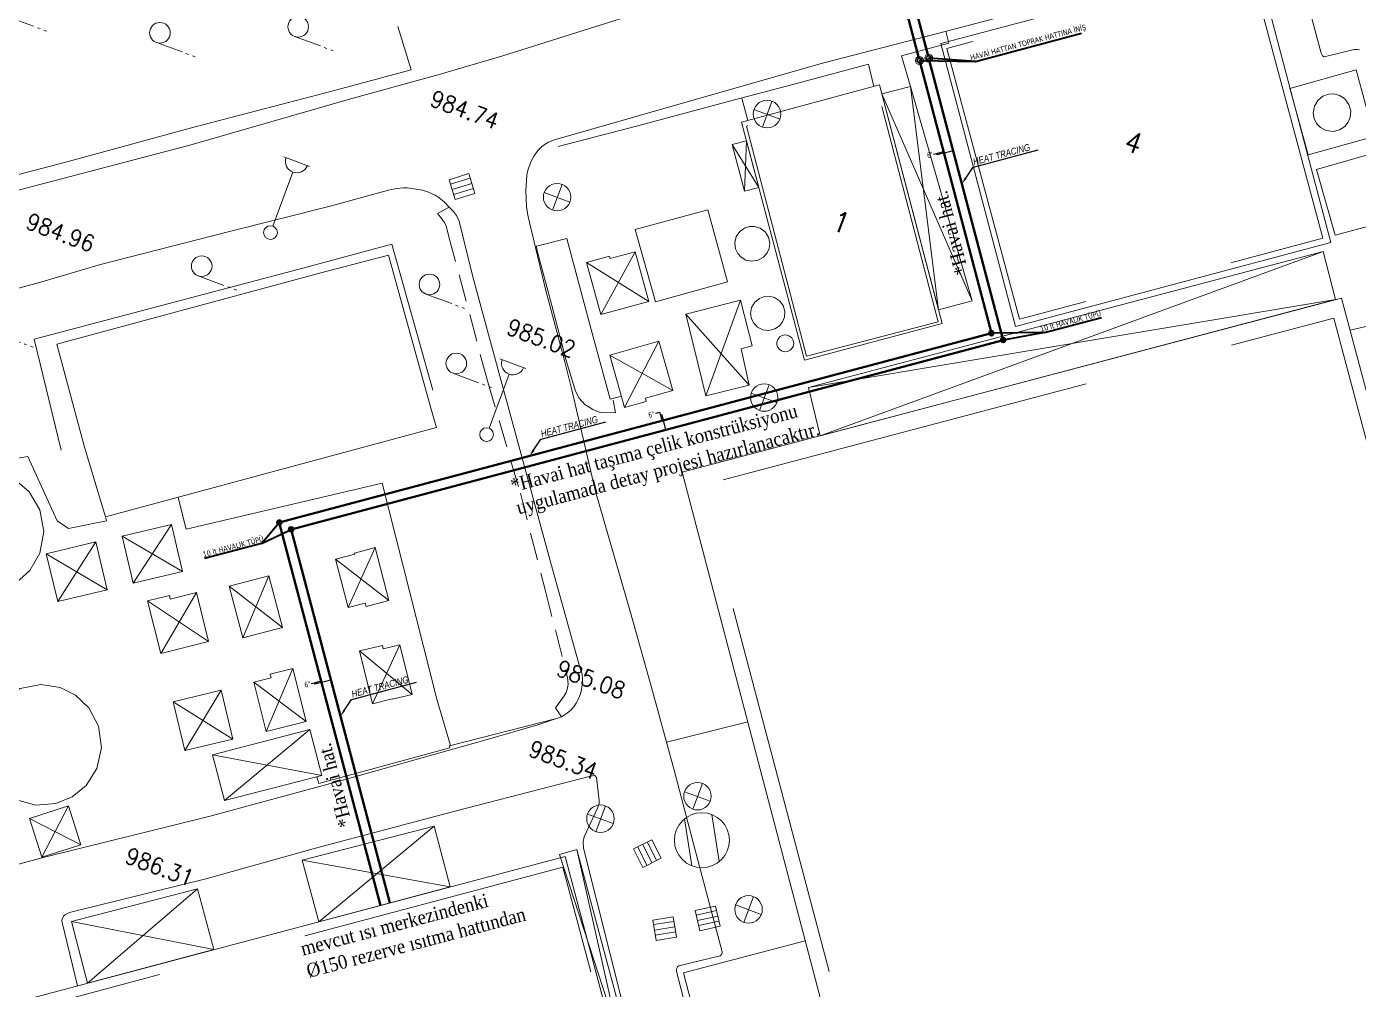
# Model space of a CAD drawing. Header units: centimetres. Extents: x 392964 to 515689, y 49661 to 58661.
# Drawn here: x 396579 to 401422, y 51545 to 55048 of the extents above; entities that cross this region are included whole.
import ezdxf
from ezdxf import colors
from ezdxf.entities.mleader import LeaderData, LeaderLine
from ezdxf.enums import TextEntityAlignment as Align
from ezdxf.math import Vec2, Vec3
from ezdxf.xclip import XClip

# ---------------------------------------------------------------- set-up
doc = ezdxf.new("R2010")
doc.units = ezdxf.units.CM
doc.header["$XCLIPFRAME"] = 0
for name, pattern in [('10204', [3, 2, -1]), ('11012', [15, 7.5, 7.5]), ('11014', [15, 7.5, 7.5]), ('11019', [0]), ('11021', [0]), ('11216', [0]), ('11239', [0]), ('CENTER', [2, 1.25, -0.25, 0.25, -0.25]), ('DGN Style 3', [38.25286889178999, 27.32347777984999, -10.92939111194]), ('HIDDEN', [9.524999999999999, 6.35, -3.175])]:
    doc.linetypes.add(name, pattern=pattern)
for name, color, linetype, lineweight in [('---___EB_draft03_cihazlar', 8, 'Continuous', 9), ('-M-ISSO-FCU-IS-CAP', 3, 'Continuous', 25), ('0-KRCN-IST-HAVALIK TÜPÜ', 120, 'Continuous', 30), ('0-KRCN-IST-YAZI', 81, 'Continuous', 30), ('0-KRCN-IST-YAZI-ÇAP', 71, 'Continuous', 35), ('0-KRCN-VAZİYET-030426', 8, 'Continuous', 9), ('0-MEK-IST-BORU-IST-DÖNÜŞ', 1, '0-ID_LINE', 40), ('0-MEK-IST-BORU-IST-GİDİŞ', 3, '0-IG_LINE', 40), ('B_AKARYAKIT_ISTASYONU', 8, '11216', 9), ('B_BETON_ZEMIN', 8, '11239', 9), ('B_SUNDURMA', 8, 'Continuous', 9), ('B_SUNDURMA_TARAMA', 8, 'Continuous', 9), ('B_TICARI', 8, 'Continuous', 9), ('B_YAPI_ZEMIN', 8, 'DGN Style 3', 9), ('S_CAD_SOK_LAMBASI', 8, 'Continuous', 9), ('S_IZGARA', 8, 'Continuous', 9), ('S_REKLAM_PANOSU', 8, 'Continuous', 9), ('S_ROGAR_KAPAGI', 8, 'Continuous', 9), ('S_TEK_AGAC', 8, 'Continuous', 9), ('SINIR_CIT_BIR_TARAF', 8, '11012', 9), ('SINIR_DUVAR_TEK', 8, '11019', 9), ('SINIR_IST_DUVARI', 8, '11021', 9), ('SINIR_TEL_TEK', 8, '11014', 9), ('Y_KAT_ADEDI', 8, 'Continuous', 9), ('Y_YOL_KOTU', 8, 'Continuous', 9), ('YOL_KALDIRIM_KENARI_BORDURTASI', 8, '10204', 9), ('YOL_SOSE', 8, 'Continuous', 9)]:
    doc.layers.add(name, color=color, linetype=linetype, lineweight=lineweight)
doc.layers.add('-M-PIPE HEATING RADIATOR RISER', color=7, linetype='Continuous')
doc.layers.add('-M-TRACE HEATING', color=14, linetype='HIDDEN')
doc.styles.add('BORU', font='tahoma.ttf', dxfattribs={"width": 0.5})
doc.styles.add('DERECE', font='tahoma.ttf', dxfattribs={"width": 0.8})
doc.styles.add('GMD_', font='ARIALNI.TTF', dxfattribs={"height": 18})
doc.styles.add('Style-STANDARD', font='STANDARD.shx')
doc.styles.add('YAZI', font='times.ttf')
doc.linetypes.add('0-ID_LINE', pattern='A,100,-1.5,["ID",BORU,S=9,R=0,X=0,Y=-4.5],-15', length=116.5)
doc.linetypes.add('0-IG_LINE', pattern='A,100,-1.5,["IG",BORU,S=9,R=0,X=0,Y=-4.5],-15', length=116.5)
doc.linetypes.add('ZIGZAG', pattern='A,0.00254,-5.08,[131,ltypeshp.shx,S=5.08,R=0,X=-5.08,Y=0],-10.16,[131,ltypeshp.shx,S=5.08,R=180,X=5.08,Y=0],-5.08', length=20.32254)

# ---------------------------------------------------------------- blocks, each defined once
blk = doc.blocks.new('12038')
at = {"layer": 'S_IZGARA'}
for p, q in [((-0.4953068867325783, -0.9999999990686774), (-0.495307007804513, 1)), ((-3.650784492492676e-07, -1.000000487081707), (-2.430751919746399e-07, 0.9999995110556483)), ((0.5477260760962963, -1.000000487081707), (0.5477259503677487, 1.000000490806997))]:
    blk.add_line(p, q, dxfattribs=at)
at = {"layer": 'S_IZGARA', "flags": 128}
blk.add_lwpolyline([(0.9999997559934855, 0.9999995133839548), (-1.000000244006515, 1.000000489410013), (-1.000000243075192, -0.9999995133839548), (0.9999996339902282, -1.000000488013029), (0.9999997559934855, 0.9999995133839548)], dxfattribs=at)
blk = doc.blocks.new('12003')
at = {"layer": 'S_CAD_SOK_LAMBASI'}
for p, q in [((-1, 5.499999511986971), (1.000000122061465, 5.5)), ((1.220614649355412e-07, 0.4999995119869709), (0, 4.692923828959465))]:
    blk.add_line(p, q, dxfattribs=at)
blk.add_circle((0, 0), 0.5000000000000003, dxfattribs=at)
blk.add_arc((0, 5.529762207530439), 0.8368382775497115, 183.2979956025983, 356.9071878050492, dxfattribs=at)
blk = doc.blocks.new('11424')
at = {"layer": 'S_TEK_AGAC'}
for p, q in [((0, -0.75), (2, -0.75)), ((2.299999999988358, -0.75), (2.5, -0.75)), ((2.799999999988358, -0.75), (3, -0.7500004880130291))]:
    blk.add_line(p, q, dxfattribs=at)
blk.add_circle((0, 0), 0.7500000000000001, dxfattribs=at)
blk = doc.blocks.new('12027')
at = {"layer": 'S_ROGAR_KAPAGI'}
for p, q in [((0.02000000001862645, -1.009999999776483), (0.02000000001862645, 0.9899995122104883)), ((-0.9999998779385351, -0.01999999955296516), (1, -0.02000048849731684))]:
    blk.add_line(p, q, dxfattribs=at)
blk.add_circle((0.004796875000465661, -0.001842773519456387), 1.000000000000001, dxfattribs=at)
blk = doc.blocks.new('12012')
at = {"layer": 'S_REKLAM_PANOSU'}
for p, q in [((-1, -1.729999999981374), (-1, 1.729999999981374)), ((1, -1.730000488460064), (0.9999999995343387, 1.729999511502683))]:
    blk.add_line(p, q, dxfattribs=at)
blk.add_circle((0, 0), 2, dxfattribs=at)
blk = doc.blocks.new('12038_2')
at = {"layer": 'S_IZGARA'}
for p, q in [((-0.4953068839386106, -1.000000001862645), (-0.4953070059418678, 0.9999999990686774)), ((-3.655441105365753e-07, -1.000000489875674), (-2.443557605147362e-07, 0.9999995119869709)), ((0.5477260740008205, -1.000000488013029), (0.5477259535109624, 1.000000486150384))]:
    blk.add_line(p, q, dxfattribs=at)
at = {"layer": 'S_IZGARA', "flags": 128}
blk.add_lwpolyline([(0.9999997565755621, 0.9999995129182935), (-1.000000243540853, 1.000000485219061), (-1.000000243773684, -0.9999995119869709), (0.9999996342230588, -1.000000489875674), (0.9999997565755621, 0.9999995129182935)], dxfattribs=at)
blk = doc.blocks.new('Akyurt_Tm33')
at = {"layer": 'B_AKARYAKIT_ISTASYONU', "flags": 128}
for points, elevation in [([(501889.4572218531, 4439217.857165247), (501889.4690826923, 4439218.258788666), (501889.3417140051, 4439218.694352283), (501889.054256942, 4439219.088336474), (501888.6419443542, 4439219.358531833), (501888.1862123856, 4439219.463867428), (501887.7679231983, 4439219.422365945), (501887.4088785296, 4439219.272321065), (501887.0737939745, 4439218.990504275), (501886.8295780493, 4439218.578217857), (501886.7425112148, 4439218.091205785), (501886.8287502033, 4439217.61984144), (501887.0454344039, 4439217.239380773), (501887.3302510335, 4439216.974227934), (501887.7082506321, 4439216.790367877), (501888.1722499661, 4439216.731276143), (501888.6526402425, 4439216.841876254), (501889.0587994184, 4439217.111857419), (501889.3291930666, 4439217.476310051)], 997.9310047258039), ([(501851.2305475083, 4439195.632354185), (501850.9360900285, 4439195.402593188), (501850.6999363758, 4439195.053058857), (501850.5885058914, 4439194.613622975), (501850.6397309952, 4439194.158267786), (501850.8346948894, 4439193.769636907), (501851.1125309755, 4439193.494907936), (501851.4329012873, 4439193.326966866), (501851.8333605417, 4439193.254341958), (501852.2732856024, 4439193.324143698), (501852.6734647488, 4439193.550737452), (501852.9596379334, 4439193.892074894), (501853.1033738712, 4439194.272839877), (501853.1241726573, 4439194.633961393), (501853.0315167646, 4439195.013545092), (501852.7985541621, 4439195.380659932), (501852.434428383, 4439195.658841125), (501852.000276723, 4439195.789351598), (501851.5790548419, 4439195.766659663)], 993.0710049868875), ([(501855.9014047534, 4439189.965382306), (501855.9086854971, 4439190.33104505), (501855.7889420282, 4439190.726381727), (501855.5238495062, 4439191.082471574), (501855.1461964879, 4439191.324795681), (501854.7304658703, 4439191.416683889), (501854.3501009201, 4439191.375248214), (501854.0246105003, 4439191.235534499), (501853.7220819292, 4439190.976091266), (501853.5034041565, 4439190.59868944), (501853.4284179984, 4439190.154647461), (501853.5110384124, 4439189.726364874), (501853.711594887, 4439189.381964776), (501853.9731565387, 4439189.143114535), (501854.3188221515, 4439188.979072788), (501854.741673023, 4439188.92934825), (501855.1779578305, 4439189.034221231), (501855.5452823385, 4439189.28351369), (501855.7882058033, 4439189.617606157)], 989.6710046495124), ([(501857.203921024, 4439188.380896627), (501857.2336463176, 4439188.558362238), (501857.2036670253, 4439188.759366591), (501857.1001287897, 4439188.951674452), (501856.9336559526, 4439189.09666597), (501856.737877604, 4439189.171158928), (501856.5497675854, 4439189.178224104), (501856.3813311419, 4439189.133523285), (501856.2154988039, 4439189.028899873), (501856.0820351609, 4439188.860856231), (501856.0137422137, 4439188.6500871), (501856.0232928804, 4439188.435704278), (501856.0962550782, 4439188.25370719), (501856.2064689897, 4439188.1187187), (501856.3629769089, 4439188.014121534), (501856.5652399626, 4439187.959641998), (501856.7851111576, 4439187.97945118), (501856.9817562252, 4439188.07449431), (501857.123920555, 4439188.219721067)], 987.4710054515145), ([(501810.1962109038, 4439152.84474736), (501810.8068116191, 4439154.001989074), (501811.0590085629, 4439155.458116971), (501810.7835213864, 4439157.022241196), (501809.9654752855, 4439158.403477849), (501808.7840747455, 4439159.364967121), (501807.5015855062, 4439159.843447759), (501806.2366632039, 4439159.919617864), (501804.8528353817, 4439159.576160217), (501803.5475938487, 4439158.720936473), (501802.5946627897, 4439157.42188331), (501802.1708747724, 4439155.920062141), (501802.2588317193, 4439154.496964754), (501802.7113413001, 4439153.313298672), (501803.5528681367, 4439152.233689968), (501804.8247535249, 4439151.395551306), (501806.3878978515, 4439151.030046271), (501807.9625585978, 4439151.236979375), (501809.2757444815, 4439151.914810167)], 995.35321118101), ([(501819.4109644095, 4439139.642424748), (501820.0631147749, 4439140.755470566), (501820.3753626635, 4439142.178617951), (501820.1726061967, 4439143.73127348), (501819.4274399322, 4439145.127584786), (501818.3059846497, 4439146.126400327), (501817.0637837733, 4439146.653911519), (501815.8212449815, 4439146.784398763), (501814.4431911143, 4439146.506789557), (501813.1201006557, 4439145.721673157), (501812.1245556888, 4439144.483961275), (501811.6412965172, 4439143.023332405), (501811.6655297533, 4439141.617803294), (501812.0593257236, 4439140.432116022), (501812.8408448996, 4439139.331862029), (501814.0568314018, 4439138.450572482), (501815.5804157704, 4439138.022029956), (501817.1404432551, 4439138.156802441), (501818.4635801933, 4439138.76684823)], 996.4732111869021)]:
    blk.add_lwpolyline(points, close=True, dxfattribs=dict(at, elevation=elevation))
at = {"layer": 'B_BETON_ZEMIN', "extrusion": (-0.09129840280051948, 0.1218718097571989, 0.988337929876507), "elevation": 496169.1117294544, "flags": 128}
blk.add_lwpolyline([(-3063211.350398717, -3213877.653049042), (-3063211.350398717, -3213875.288928712)], dxfattribs=at)
at = {"layer": 'B_BETON_ZEMIN', "extrusion": (-0.07941754213120568, 0.1188844689514104, 0.989726900232574), "elevation": 488871.5325033869, "flags": 128}
blk.add_lwpolyline([(-2883202.625179796, -3377362.638667709), (-2883202.625179796, -3377364.317331618)], dxfattribs=at)
at = {"layer": 'B_BETON_ZEMIN', "extrusion": (0.00898902506451745, -0.01183614046745616, 0.9998895455035142), "elevation": -47047.4450591059, "flags": 128}
blk.add_lwpolyline([(501795.0624074506, 4438951.89306353), (501793.078951333, 4438954.504455975)], dxfattribs=at)
at = {"layer": 'B_BETON_ZEMIN', "extrusion": (0.03824761202077291, 0.02721268420041264, 0.9988976874501798), "elevation": 140980.3720117071, "flags": 128}
blk.add_lwpolyline([(3326162.847229254, -2979089.560292295), (3326157.306731003, -2979089.560292295), (3326157.299685309, -2979090.412435004)], dxfattribs=at)
at = {"layer": 'B_BETON_ZEMIN', "extrusion": (0.02171886335773388, 0.01478277614840806, 0.9996548206775148), "elevation": 77507.67297106268, "flags": 128}
blk.add_lwpolyline([(3387379.106191372, -2911639.611211644), (3387379.106191372, -2911645.701250723)], dxfattribs=at)
at = {"layer": 'B_BETON_ZEMIN'}
for points in [[(501842.8708316202, 4439184.848880785, 985.0310049378292), (501839.0816803999, 4439190.216354583, 984.9510049378293), (501837.196315611, 4439188.926611284, 984.7510049378294), (501837.3083812743, 4439188.699007962, 984.7510049378294)], [(501819.0745374263, 4439162.743483459, 986.2510049378296), (501820.4379204434, 4439160.773897853, 986.3710049378296), (501832.6538522981, 4439168.855852657, 986.2910049378295), (501841.8347151309, 4439155.492239756, 986.3710049378296), (501843.921045224, 4439152.6758395, 986.3710049378296)], [(501796.9728071532, 4439155.605518312, 986.13100493783), (501807.7931813992, 4439161.747712263, 985.9710049378299), (501811.4177913732, 4439158.093285355, 986.1310049378297), (501812.3922790237, 4439157.84775092, 986.1310049378297), (501814.7753162833, 4439159.336292742, 986.1310049378297), (501814.6185771654, 4439159.573197555, 986.1310049378297)]]:
    blk.add_polyline3d(points, dxfattribs=at)
at = {"layer": 'B_SUNDURMA', "flags": 128}
for points, elevation in [([(501846.2583599791, 4439187.985337419), (501843.308229788, 4439185.876661045), (501841.0237648198, 4439189.072727145), (501842.4410013865, 4439190.085730963), (501842.5484055048, 4439189.935467918), (501844.0812991466, 4439191.031140449)], 990.1310049378287), ([(501847.9533459022, 4439185.519678952), (501844.9525021327, 4439183.347747424), (501847.277307699, 4439180.135685622), (501848.607905047, 4439181.09873688), (501848.4575473123, 4439181.306478268), (501850.1277937301, 4439182.515358543)], 990.1310049378287), ([(501833.4635185972, 4439159.516880082), (501831.3829036012, 4439162.507622169), (501832.5591688625, 4439163.325932498), (501832.513970909, 4439163.390901454), (501833.789809964, 4439164.278483798), (501836.0630061146, 4439161.010919487), (501834.6622516731, 4439160.036435358), (501834.5148684836, 4439160.248288634)], 992.931004937824), ([(501836.7494332686, 4439157.79225019), (501835.3399025628, 4439156.83712771), (501837.5583529366, 4439153.563229349), (501838.7738506483, 4439154.386871686), (501838.7866596722, 4439154.367968653), (501840.0127049636, 4439155.198758233), (501837.9264526551, 4439158.277564094), (501836.8944403572, 4439157.578254657)], 992.931004937824), ([(501821.8290498592, 4439151.648354044), (501819.6027571106, 4439154.902784793), (501820.959669232, 4439155.831021972), (501821.114722828, 4439155.60436213), (501822.7253308879, 4439156.706147764), (501824.7965700676, 4439153.678376875)], 991.8510049378236), ([(501833.4616853357, 4439150.673055496), (501831.2237933836, 4439153.948778483), (501829.8194039434, 4439152.98933477), (501829.9769143166, 4439152.758778358), (501828.9146955039, 4439152.033097053), (501830.9950770836, 4439148.987930479)], 992.9310049378239), ([(501868.7783989911, 4439127.787764177), (501869.6158668323, 4439128.356675453), (501855.161269319, 4439148.756054962), (501854.1130166989, 4439147.991739798), (501854.2537815893, 4439147.791783457), (501854.5390147776, 4439147.99258138)], 986.291004937829)]:
    blk.add_lwpolyline(points, close=True, dxfattribs=dict(at, elevation=elevation))
at = {"layer": 'B_SUNDURMA'}
blk.add_polyline3d([(501852.4837085524, 4439190.384060886, 988.4910049378292), (501854.4177202579, 4439187.559378245, 988.4910049378292), (501853.7542290291, 4439187.086593288, 988.4510049378291), (501855.2218446741, 4439184.815434565, 988.3310049378291), (501852.5304342717, 4439182.979654869, 987.9710049378292), (501849.1075021802, 4439188.059869018, 987.9710049378292)], close=True, dxfattribs=at)
for points in [[(501856.9269731996, 4439208.02663717, 988.3310049378291), (501866.2384023791, 4439194.715995532, 988.3310049378291), (501868.3024581443, 4439196.181034925, 987.8510049378292), (501858.6987451658, 4439209.25544632, 987.771004937829)], [(501861.3289816924, 4439183.130303079, 992.991004937825), (501859.3240297268, 4439186.148972791, 992.991004937825), (501891.003708406, 4439208.399097908, 992.991004937825), (501893.0667904287, 4439205.421799795, 992.991004937825)], [(501850.8959888558, 4439198.525205924, 988.0510049378289), (501848.8761019646, 4439201.399455768, 988.0510049378289), (501847.9949684364, 4439200.78914173, 988.0510049378289), (501849.9997172825, 4439197.933218996, 988.0510049378289)], [(501816.2395225834, 4439158.687922281, 991.9310049378238), (501819.3209375799, 4439160.727782412, 991.9310049378238), (501821.2581345104, 4439157.801450561, 991.9310049378238), (501818.1767195142, 4439155.76159043, 991.9310049378238)], [(501829.4768472203, 4439156.493461128, 992.9310049378239), (501827.2469928586, 4439159.685753183, 992.9310049378239), (501824.8087434648, 4439157.982606681, 992.9310049378239), (501827.0385978263, 4439154.790314627, 992.9310049378239)], [(501816.5718384565, 4439154.655324761, 991.9310049378238), (501813.492077245, 4439152.600689058, 991.9310049378238), (501811.5088161216, 4439155.57346456, 991.9310049378238), (501814.5885773333, 4439157.628100262, 991.9310049378238)], [(501823.8969369362, 4439148.66758273, 991.8510049378237), (501826.8949960382, 4439150.665684863, 991.8510049378237), (501828.920796306, 4439147.626066001, 991.8510049378237), (501825.9227372038, 4439145.627963868, 991.8510049378237)], [(501835.892647563, 4439147.391186422, 989.731004937824), (501829.8921484593, 4439143.220039792, 989.731004937824), (501827.9302629494, 4439146.042355402, 989.131004937824), (501833.9307620531, 4439150.213502032, 989.1310049378429)], [(501847.4644988756, 4439143.012276961, 989.5710049378242), (501839.3819446415, 4439137.32233561, 989.5710049378242), (501836.688740091, 4439141.098299139, 989.4510049378243), (501844.8539798866, 4439146.768601604, 989.4510049378243)], [(501821.2065426239, 4439136.58260586, 988.651004937824), (501818.853219703, 4439134.745283104, 988.651004937824), (501817.0271389534, 4439137.084206775, 988.651004937824), (501819.3804618745, 4439138.921529531, 988.651004937824)], [(501832.9336894294, 4439132.782905016, 988.8910049378242), (501825.1452802244, 4439127.300035329, 988.8910049378242), (501822.5127741765, 4439131.107107714, 988.8910049378242), (501830.2761181674, 4439136.527422423, 988.8110049378242)]]:
    blk.add_3dface(points, dxfattribs=at)
at = {"layer": 'B_SUNDURMA_TARAMA'}
for p, q in [((501866.2384023791, 4439194.715995532, 988.3310049378291), (501858.6987451658, 4439209.25544632, 987.771004937829)), ((501861.3289816924, 4439183.130303079, 992.991004937825), (501891.003708406, 4439208.399097908, 992.991004937825)), ((501856.9269731996, 4439208.02663717, 988.3310049378291), (501868.3024581443, 4439196.181034925, 987.8510049378292)), ((501859.3240297268, 4439186.148972791, 992.991004937825), (501893.0667904287, 4439205.421799795, 992.991004937825)), ((501848.8761019646, 4439201.399455768, 988.0510049378289), (501849.9997172825, 4439197.933218996, 988.0510049378289)), ((501850.8959888558, 4439198.525205924, 988.0510049378289), (501847.9949684364, 4439200.78914173, 988.0510049378289)), ((501843.308229788, 4439185.876661045, 990.1310049378288), (501844.0812991466, 4439191.031140449, 990.1310049378288)), ((501852.4837085524, 4439190.384060886, 988.4910049378292), (501852.5304342717, 4439182.979654869, 987.9710049378292)), ((501846.2583599791, 4439187.985337419, 990.1310049378288), (501841.0237648198, 4439189.072727145, 990.1310049378288)), ((501855.2218446741, 4439184.815434565, 988.3310049378291), (501849.1075021802, 4439188.059869018, 987.9710049378292)), ((501847.9533459022, 4439185.519678952, 990.1310049378288), (501847.277307699, 4439180.135685622, 990.1310049378288)), ((501844.9525021327, 4439183.347747424, 990.1310049378288), (501850.1277937301, 4439182.515358543, 990.1310049378288)), ((501833.4635185972, 4439159.516880082, 992.9310049378239), (501833.789809964, 4439164.278483797, 992.9310049378239)), ((501831.3829036012, 4439162.507622169, 992.9310049378239), (501836.0630061146, 4439161.010919487, 992.9310049378239)), ((501819.3209375799, 4439160.727782412, 991.9310049378238), (501818.1767195142, 4439155.76159043, 991.9310049378238)), ((501827.2469928586, 4439159.685753183, 992.9310049378239), (501827.0385978263, 4439154.790314627, 992.9310049378239)), ((501816.2395225834, 4439158.687922281, 991.9310049378238), (501821.2581345104, 4439157.801450561, 991.9310049378238)), ((501829.4768472203, 4439156.493461128, 992.9310049378239), (501824.8087434648, 4439157.982606681, 992.9310049378239)), ((501837.5583529366, 4439153.563229349, 992.9310049378239), (501837.9264526551, 4439158.277564094, 992.9310049378239)), ((501813.492077245, 4439152.600689058, 991.9310049378238), (501814.5885773333, 4439157.628100262, 991.9310049378238)), ((501835.3399025628, 4439156.83712771, 992.9310049378239), (501840.0127049636, 4439155.198758233, 992.9310049378239)), ((501821.8290498592, 4439151.648354044, 991.8510049378237), (501822.7253308879, 4439156.706147764, 991.8510049378237)), ((501816.5718384565, 4439154.655324761, 991.9310049378238), (501811.5088161216, 4439155.57346456, 991.9310049378238)), ((501819.6027571106, 4439154.902784793, 991.8510049378237), (501824.7965700676, 4439153.678376875, 991.8510049378237)), ((501831.2237933836, 4439153.948778483, 992.9310049378239), (501830.9950770836, 4439148.987930479, 992.9310049378239)), ((501833.4616853357, 4439150.673055496, 992.9310049378239), (501828.9146955039, 4439152.033097053, 992.9310049378239)), ((501826.8949960382, 4439150.665684863, 991.8510049378237), (501825.9227372038, 4439145.627963868, 991.8510049378237)), ((501829.8921484593, 4439143.220039792, 989.731004937824), (501833.9307620531, 4439150.213502032, 989.1310049378429)), ((501823.8969369362, 4439148.66758273, 991.8510049378237), (501828.920796306, 4439147.626066001, 991.8510049378237)), ((501868.7783989911, 4439127.787764177, 986.291004937829), (501855.161269319, 4439148.756054962, 986.291004937829)), ((501835.892647563, 4439147.391186422, 989.731004937824), (501827.9302629494, 4439146.042355402, 989.131004937824)), ((501869.6158668323, 4439128.356675453, 986.291004937829), (501854.1130166989, 4439147.991739798, 986.291004937829)), ((501839.3819446415, 4439137.32233561, 989.5710049378242), (501844.8539798866, 4439146.768601604, 989.4510049378243)), ((501847.4644988756, 4439143.012276961, 989.5710049378242), (501836.688740091, 4439141.098299139, 989.4510049378243)), ((501818.853219703, 4439134.745283104, 988.651004937824), (501819.3804618745, 4439138.921529531, 988.651004937824)), ((501821.2065426239, 4439136.58260586, 988.651004937824), (501817.0271389534, 4439137.084206775, 988.651004937824)), ((501825.1452802244, 4439127.300035329, 988.8910049378242), (501830.2761181674, 4439136.527422423, 988.8110049378242)), ((501832.9336894294, 4439132.782905016, 988.8910049378242), (501822.5127741765, 4439131.107107714, 988.8910049378242))]:
    blk.add_line(p, q, dxfattribs=at)
at = {"layer": 'B_TICARI'}
for points in [[(501859.6696072097, 4439212.945893994, 996.7710049378234), (501879.0796685475, 4439226.606496168, 996.7710049378234), (501891.3181072298, 4439209.200326771, 996.7710049378234), (501871.9156219211, 4439195.516415085, 996.7710049378234)], [(501856.5414155859, 4439208.577789858, 989.3310049378291), (501848.0567212246, 4439202.565414601, 989.3310049378291), (501858.3627137024, 4439187.90023835, 989.3310049378291), (501866.8331003664, 4439193.865877721, 989.3310049378291)], [(501893.4435355, 4439205.686411999, 993.7710049378245), (501852.8356352214, 4439177.16488163, 993.7710049378245), (501911.3333006632, 4439093.601812888, 993.7710049378245), (501952.2900680347, 4439122.421809209, 993.7710049378245)], [(501858.4121998675, 4439056.242169015, 994.5710049378306), (501814.0336380257, 4439119.477682322, 994.5710049378306), (501854.5390147776, 4439147.99258138, 994.5710049378306), (501898.9630442841, 4439084.957594602, 994.5710049378306)]]:
    blk.add_3dface(points, dxfattribs=at)
at = {"layer": 'B_YAPI_ZEMIN'}
for points in [[(501878.8798700509, 4439225.958254313, 984.4510049378237), (501890.6518643288, 4439209.293201833, 984.4510049378237), (501871.9894678327, 4439196.110307568, 984.4510049378237), (501860.2174735546, 4439212.775360047, 984.4510049378237)], [(501866.5216039107, 4439193.893905295, 985.0710049378273), (501858.4081130765, 4439188.22224798, 985.0710049378273), (501848.4856187326, 4439202.416699871, 985.0710049378273), (501856.5991095669, 4439208.088357187, 985.0710049378273)], [(501951.0644879031, 4439122.10404447, 985.0875055976409), (501912.0747802457, 4439094.703930285, 985.0875055976409), (501854.4405443327, 4439176.716070605, 985.0875055976409), (501893.4302519902, 4439204.11618479, 985.0875055976409)], [(501898.5105723761, 4439085.095073267, 986.0110049378239), (501854.6632877455, 4439147.216649137, 986.0110049378239), (501815.0316558492, 4439119.243446272, 986.0110049378239), (501858.8789404798, 4439057.121870401, 986.0110049378239)]]:
    blk.add_3dface(points, dxfattribs=at)
at = {"layer": 'SINIR_CIT_BIR_TARAF', "elevation": 984.2710049378252, "flags": 128}
for points in [[(501888.6767287084, 4439221.61836686), (501891.5837163783, 4439217.539157048), (501887.5365837271, 4439214.620558609), (501884.6109649541, 4439218.691472848)], [(501884.6179247133, 4439218.681788543), (501888.6767287084, 4439221.61836686)]]:
    blk.add_lwpolyline(points, dxfattribs=at)
at = {"layer": 'SINIR_DUVAR_TEK'}
blk.add_polyline3d([(501824.1923137091, 4439197.806586923, 984.9910049378302), (501819.416023613, 4439194.397605816, 984.9910049378302), (501810.896162081, 4439188.460126121, 985.0710049378301), (501802.8872377365, 4439182.747613153, 985.2310049378302), (501799.6479619893, 4439180.475088128, 985.2310049378303)], dxfattribs=at)
at = {"layer": 'SINIR_IST_DUVARI', "flags": 128}
for points, elevation in [([(501888.4770646374, 4439213.821986788), (501892.2583281025, 4439216.577623392), (501895.2572455698, 4439212.534355146), (501891.4119410639, 4439209.817378591)], 984.7510049378252), ([(501891.4119410639, 4439209.817378591), (501888.4770646374, 4439213.821986788)], 984.7510049378252), ([(501846.7208814144, 4439188.136037517), (501843.507393899, 4439192.552997901), (501847.975619027, 4439195.733770344), (501851.1374563498, 4439191.30233921)], 985.271004937829), ([(501851.1374563498, 4439191.30233921), (501846.7208814144, 4439188.136037517)], 985.271004937829), ([(501868.2701555809, 4439139.870995332), (501867.9212010781, 4439139.618964233), (501865.5618713912, 4439143.050649832), (501873.0526214301, 4439148.28520933)], 985.7710049378296)]:
    blk.add_lwpolyline(points, dxfattribs=dict(at, elevation=elevation))
at = {"layer": 'SINIR_IST_DUVARI', "extrusion": (0.009176805128089273, 0.006445566203817289, 0.9999371184849343), "elevation": 34203.24491622859, "flags": 128}
blk.add_lwpolyline([(501827.1289305278, 4439082.878708364), (501830.0481415283, 4439084.928329594), (501829.5306447467, 4439085.665156369)], dxfattribs=at)
at = {"layer": 'SINIR_IST_DUVARI', "extrusion": (-0.05505300489572867, 0.07726668955654276, 0.9954893396400204), "elevation": 316354.7909059605, "flags": 128}
blk.add_lwpolyline([(-2984687.221823704, -3309070.51428785), (-2984687.221823704, -3309068.827831081)], dxfattribs=at)
at = {"layer": 'SINIR_IST_DUVARI', "extrusion": (0.008188233127587624, 0.01746600200391982, 0.9998139284948212), "elevation": 82628.80731942004, "flags": 128}
blk.add_lwpolyline([(1429949.285576276, -4231619.033192305), (1429952.87125865, -4231621.106793629), (1429956.53743633, -4231623.180394953)], dxfattribs=at)
at = {"layer": 'SINIR_IST_DUVARI'}
for points in [[(501836.1685237206, 4439196.27346635, 984.8310049378301), (501840.9931466733, 4439199.643932592, 984.7910049378302), (501847.0286761472, 4439203.898140198, 984.7510049378302), (501850.6222679507, 4439206.415222391, 984.6710049378303), (501855.2608736847, 4439209.705868506, 984.6710049378303)], [(501809.9053444447, 4439163.00488764, 986.0110049378302), (501805.2685097751, 4439169.919204384, 985.8510049378303), (501821.8109687435, 4439181.519316494, 985.9310049378302), (501827.2857121967, 4439185.40754292, 985.9710049378301), (501833.7514882965, 4439176.468869938, 985.9710049378301)], [(501811.4337260327, 4439163.816746931, 986.4910049378304), (501806.9365504173, 4439170.134381888, 986.4110049378305), (501823.1624187813, 4439181.68239292, 986.4910049378302), (501827.3191402402, 4439184.582297711, 986.5710049378304), (501834.0699100431, 4439175.209208915, 986.5710049378304)], [(501846.3190145707, 4439180.349251572, 985.0710049378257), (501846.7936900103, 4439179.554005533, 985.1110049378257), (501845.746298283, 4439179.179375856, 985.1110049378257), (501845.1647398147, 4439179.207674498, 985.1110049378257), (501844.4820660555, 4439179.344887123, 985.0710049378257), (501843.9410681887, 4439179.620517549, 985.0710049378257), (501843.5081850793, 4439180.020949114, 985.0710049378257), (501842.1041782507, 4439181.881127675, 985.0710049378257)], [(501834.0699100431, 4439175.209208915, 986.5710049378304), (501834.942284641, 4439174.032923304, 986.4910049378303), (501814.6185771654, 4439159.573197555, 986.5710049378305), (501811.4337260327, 4439163.816746931, 986.4910049378304)], [(501850.4678595662, 4439157.18245177, 985.7310049378302), (501843.8647894503, 4439152.63711487, 986.4110049378303), (501843.9455328935, 4439152.492387885, 986.4110049378303), (501835.9098912014, 4439146.759306246, 986.5310049378302), (501835.6042186276, 4439147.165841764, 986.5310049378302)]]:
    blk.add_polyline3d(points, dxfattribs=at)
at = {"layer": 'SINIR_TEL_TEK'}
blk.add_polyline3d([(501894.8458604934, 4439203.702199362, 984.4254388610251), (501898.2186199905, 4439205.93300038, 984.265438861025), (501901.3974757877, 4439201.419626742, 984.3454388610251), (501900.5139223369, 4439200.796217166, 984.265438861025), (501900.6572376598, 4439200.558844507, 984.265438861025)], dxfattribs=at)
at = {"layer": 'YOL_KALDIRIM_KENARI_BORDURTASI'}
for points in [[(501837.2475386203, 4439178.48765129, 985.0910049378299), (501831.2062613604, 4439187.043760944, 984.9310049378299), (501830.5374879304, 4439188.015629675, 984.9310049378299), (501830.363889105, 4439188.196239893, 984.9310049378299), (501830.0603169032, 4439188.407312091, 984.9310049378299), (501829.6225249256, 4439188.657531247, 984.9310049378299), (501830.2480473962, 4439189.387888965, 984.8910049378301)], [(501837.2475386203, 4439178.48765129, 985.0910049378299), (501842.3264453594, 4439171.66056696, 985.0910049378299), (501846.457491176, 4439165.688186787, 985.25100493783), (501850.2042942802, 4439160.2666776, 985.25100493783), (501850.4178299642, 4439159.814715245, 985.33100493783), (501850.4709969863, 4439159.429287852, 985.25100493783), (501850.4767975346, 4439159.207822878, 985.25100493783), (501850.432517164, 4439158.935412592, 985.25100493783), (501850.3136199353, 4439158.541439964, 985.25100493783), (501850.1465241451, 4439157.905199137, 985.4110049378301), (501850.7789505243, 4439157.435209777, 985.4110049378301)]]:
    blk.add_polyline3d(points, dxfattribs=at)
at = {"layer": 'YOL_SOSE'}
for points in [[(501798.1365039865, 4439178.094468297, 985.0710049378305), (501810.9905113247, 4439187.080438738, 984.9110049378303), (501820.7410338912, 4439194.250766057, 984.7510049378302), (501826.2231174107, 4439198.190107351, 984.8310049378304), (501830.1022414615, 4439201.06415957, 984.6710049378303), (501837.8820916568, 4439207.096701276, 984.5510049378305)], [(501888.3978183846, 4439223.073342048, 984.145438861026), (501888.2549883894, 4439223.058195691, 984.145438861026), (501888.0223528167, 4439222.962284806, 984.145438861026), (501886.1798802343, 4439221.710701729, 984.145438861026), (501886.026739046, 4439221.728121724, 984.145438861026), (501885.869108019, 4439221.877417229, 984.145438861026), (501881.6992526406, 4439227.785349992, 984.1054388610262)], [(501870.6254102315, 4439221.580967285, 984.3910049378303), (501859.7484849005, 4439213.946083757, 984.4710049378303), (501852.1791080694, 4439208.678115072, 984.4710049378303), (501845.8352224496, 4439204.049366312, 984.4710049378303), (501835.7363608602, 4439196.637185276, 984.55100493783), (501835.3980021918, 4439196.316723376, 984.55100493783), (501835.2055783764, 4439196.104879278, 984.55100493783), (501835.0473227601, 4439195.855919851, 984.55100493783), (501834.8790936833, 4439195.483882491, 984.55100493783), (501834.7510230653, 4439195.029279171, 984.55100493783), (501834.7036096094, 4439194.640786819, 984.55100493783), (501834.6864980017, 4439194.057455207, 984.55100493783), (501834.7374787871, 4439193.577112656, 984.55100493783), (501834.8621916759, 4439193.121894634, 984.55100493783), (501835.0796694015, 4439192.453861961, 984.6310049378302), (501835.5240037584, 4439191.385680366, 984.7110049378301), (501835.8290637046, 4439190.8247451, 984.7110049378301), (501836.1135718691, 4439190.36128877, 984.7110049378301), (501838.9630938083, 4439186.137301571, 984.7910049378302), (501842.0527279413, 4439181.739944142, 984.7910049378302), (501843.2313556416, 4439180.009999585, 984.8910049378281), (501847.4150718324, 4439173.66490142, 984.8910049378281), (501852.858904603, 4439166.306024408, 985.0510049378282), (501856.1217238629, 4439161.785375369, 985.1310049378283), (501859.8023132309, 4439156.633664716, 985.1310049378283), (501863.1942419848, 4439151.780220925, 985.2110049378283), (501867.6628880903, 4439145.452510072, 985.2110049378283), (501867.6845344132, 4439145.380257061, 985.2110049378283), (501867.690031483, 4439145.22011642, 985.2110049378283), (501867.6659816238, 4439145.187118454, 985.2110049378283), (501867.6157880506, 4439145.12544631, 985.2110049378283), (501865.0577121613, 4439143.398221499, 985.2110049378283), (501864.9961675185, 4439143.288349939, 985.2110049378283), (501864.9787000162, 4439143.181141628, 985.2110049378283), (501864.9979811626, 4439143.091729833, 985.2110049378283), (501865.0478945251, 4439142.961105661, 985.2110049378283), (501872.9211770659, 4439131.609159566, 985.3710049378283)], [(501838.299836691, 4439178.683215033, 984.9110049378311), (501846.1658112758, 4439167.643855025, 984.9910049378318), (501850.8352440397, 4439161.214636509, 985.071004937832), (501851.0972466771, 4439160.871152657, 985.071004937832), (501851.2338757586, 4439160.594513387, 985.071004937832), (501851.3022049715, 4439160.415012038, 985.071004937832), (501851.3875805044, 4439160.145443095, 985.071004937832), (501851.4603408462, 4439159.80864678, 985.1110049378318), (501851.4894825243, 4439159.490589757, 985.1110049378318), (501851.4768496294, 4439159.083213894, 985.1110049378318), (501851.4403078215, 4439158.73069453, 985.1110049378318), (501851.3648574932, 4439158.431083298, 985.1510049378318), (501851.2247661334, 4439158.094857156, 985.1510049378318), (501851.0772131663, 4439157.845367651, 985.1910049378317), (501850.7789505243, 4439157.435209777, 985.2710049378317), (501849.3739146425, 4439156.287176459, 985.5510049378315), (501846.1231692132, 4439153.907938375, 985.9910049378315), (501837.2216943792, 4439147.431858581, 986.2310049378314), (501829.2192969993, 4439141.742308314, 986.3510049378311), (501818.9566289954, 4439134.759678582, 986.1510049378311), (501813.7317356889, 4439131.046184428, 986.1510049378311)], [(501798.2306904289, 4439169.664789724, 985.3110049378311), (501804.2070901837, 4439173.905803879, 984.9110049378311), (501807.9089251679, 4439176.675922914, 984.9110049378311), (501815.789235314, 4439182.127175251, 984.9110049378311), (501822.1151625873, 4439186.463420931, 984.991004937831), (501825.6957336541, 4439189.011238468, 984.8310049378312), (501826.185664731, 4439189.324662236, 984.7910049378312), (501826.4259571504, 4439189.446975145, 984.7910049378312), (501826.6607527317, 4439189.558581447, 984.7910049378312), (501826.9091854271, 4439189.636669914, 984.7910049378312), (501828.0118587791, 4439189.868198316, 984.7910049378312), (501828.4662820489, 4439189.88057362, 984.7910049378312), (501829.0041933798, 4439189.847920452, 984.7910049378312), (501829.3316904685, 4439189.769068914, 984.7910049378312), (501829.7767872447, 4439189.613605638, 984.7910049378312), (501830.2480473962, 4439189.387888965, 984.7910049378312), (501830.65296144, 4439189.19948216, 984.7910049378312), (501830.9715914491, 4439188.99584819, 984.7910049378312), (501831.2846869377, 4439188.677084965, 984.7510049378312), (501833.6357152698, 4439185.238332408, 984.8310049378312), (501838.299836691, 4439178.683215033, 984.9110049378311)], [(501824.5335448807, 4439126.869387031, 986.2910049378287), (501821.889405099, 4439130.814686108, 986.2910049378287), (501821.8247837796, 4439130.948108669, 986.3310049378288), (501821.7968154865, 4439131.104594265, 986.3310049378288), (501821.8313252766, 4439131.296648951, 986.3310049378288), (501821.9154299604, 4439131.435675853, 986.3310049378288), (501822.1482313086, 4439131.662650944, 986.3310049378288), (501830.6724238253, 4439137.461396397, 986.3310049378288), (501837.3065856331, 4439142.257019687, 986.2510049378286), (501846.0471217325, 4439148.407318951, 986.0110049378286), (501854.2431571711, 4439154.113328568, 985.2110049378281), (501854.4974519865, 4439154.268343365, 985.1310049378282), (501854.5402140896, 4439154.267801567, 985.1310049378282), (501854.6867171351, 4439154.184688671, 985.1310049378282), (501855.4677661024, 4439152.670742454, 985.0910049378283), (501855.5242433305, 4439152.460357955, 985.0910049378283), (501855.5360233661, 4439152.116141172, 985.0910049378283), (501855.3413655292, 4439149.815205751, 985.1310049378282), (501855.4036415941, 4439149.465903879, 985.1310049378282), (501855.5938834096, 4439149.028922527, 985.1310049378282), (501864.5900139353, 4439135.892707237, 985.2910049378282), (501873.3680832333, 4439123.089638968, 985.2910049378282), (501890.0652626574, 4439098.996503246, 985.6110049378286)]]:
    blk.add_polyline3d(points, dxfattribs=at)
at = {"layer": 'S_CAD_SOK_LAMBASI'}
for p in [(501818.7025507336, 4439183.145824924, 985.1310049378304), (501838.5521871894, 4439174.803874796, 985.4110049378302)]:
    blk.add_blockref('12003', p, dxfattribs=at)
at = {"layer": 'S_IZGARA'}
for name, p, xscale, yscale, zscale, rotation in [('12038', (501830.6109174341, 4439191.115848921, 984.7310049378306), 0.7500000000000001, 0.7500000000000001, 0.7500000000000001, 127.3622168514973), ('12038_2', (501860.0844694224, 4439150.261086439, 985.1310049378296), 0.7499999999999999, 0.7499999999999999, 0.7499999999999999, 226.749306115235), ('12038', (501865.8325264538, 4439147.364362239, 985.2110049378296), 0.7500000000000001, 0.7500000000000001, 0.7500000000000001, 123.2085392850461), ('12038_2', (501863.153823784, 4439145.582726872, 985.1710049378296), 0.7499999999999999, 0.7499999999999999, 0.7499999999999999, 119.5162724961228)]:
    blk.add_blockref(name, p, dxfattribs=dict(at, xscale=xscale, yscale=yscale, zscale=zscale, rotation=rotation))
at = {"layer": 'S_REKLAM_PANOSU', "rotation": 29.16440494408681}
blk.add_blockref('12012', (501863.4665789457, 4439152.552059983, 985.4910049378292), dxfattribs=at)
at = {"layer": 'S_ROGAR_KAPAGI'}
for p in [(501849.5897304891, 4439203.756105663, 984.7910049378295), (501837.3622722915, 4439192.792851537, 984.9510049378293), (501856.5486756384, 4439184.333934763, 985.0110049378301), (501862.0484625723, 4439155.443338005, 985.2910049378295), (501855.9960561604, 4439151.465406366, 985.0910049378298), (501868.3903651763, 4439149.00984023, 985.3710049378296)]:
    blk.add_blockref('12027', p, dxfattribs=at)
at = {"layer": 'S_TEK_AGAC'}
for p in [(501815.4055017036, 4439197.888765594, 984.7710049378293), (501806.1213053537, 4439193.991613145, 984.7710049378296), (501795.3400287466, 4439192.002939899, 984.4510049378297), (501830.8625978603, 4439183.615316145, 985.3310049378301), (501814.8581383959, 4439179.117752483, 985.4910049378302), (501834.6843909407, 4439178.896192457, 985.4110049378302), (501802.3946908201, 4439170.09031715, 985.3310049378301)]:
    blk.add_blockref('11424', p, dxfattribs=at)
at = {"layer": 'Y_KAT_ADEDI', "style": 'Style-STANDARD'}
for s, p in [('4', (501875.3178808594, 4439211.06, 996.7710049378234)), ('1', (501857.3797229004, 4439198.24, 989.3310049378291))]:
    blk.add_text(s, height=1.5, dxfattribs=at).set_placement(p, align=Align.MIDDLE_CENTER)
at = {"layer": 'Y_YOL_KOTU', "style": 'Style-STANDARD'}
for s, p in [('984.74', (501828.8539111926, 4439196.424002891, 984.7393898781386)), ('985.02', (501839.8402992486, 4439182.765348945, 985.021827049504)), ('984.96', (501804.3752485159, 4439177.848233522, 984.9582185968713)), ('985.08', (501851.8513661492, 4439160.729387244, 985.0789450498363)), ('985.34', (501851.9807641208, 4439154.537464121, 985.3447700647783)), ('986.31', (501827.1476512041, 4439137.054387069, 986.3078978431673))]:
    blk.add_text(s, height=1.2, dxfattribs=at).set_placement(p, align=Align.MIDDLE_CENTER)
blk = doc.blocks.new('G$CF910E365')
at = {"layer": '---___EB_draft03_cihazlar'}
ref = blk.add_blockref('Akyurt_Tm33', (-200910447.4790892, -398988423.6976764), dxfattribs=dict(at, xscale=100, yscale=100, zscale=100, rotation=339.71835701135))
XClip(ref).set_block_clipping_path([(501505.9862066242, 4438937.796466555), (502127.4112339765, 4439167.442248969), (502010.4218731245, 4439484.017262903), (501388.9968457722, 4439254.37148049)])
blk = doc.blocks.new('*U89')
at = {"layer": '-M-PIPE HEATING RADIATOR RISER', "color": 8, "lineweight": 15}
blk.add_circle((0, 0), 14.5, dxfattribs=at)
at = {"layer": '-M-PIPE HEATING RADIATOR RISER', "color": 0, "lineweight": 30}
blk.add_circle((0, 0), 8.5, dxfattribs=at)
at = {"layer": '-M-PIPE HEATING RADIATOR RISER', "color": 8, "lineweight": 15}
for centre, start, end in [((0, 4.25), 90, 270), ((0, -4.25), 270, 90)]:
    blk.add_arc(centre, 4.250000000000023, start, end, dxfattribs=at)
blk = doc.blocks.new('*U90')
at = {"layer": '-M-PIPE HEATING RADIATOR RISER', "color": 8, "lineweight": 15}
blk.add_circle((0, 0), 14.5, dxfattribs=at)
at = {"layer": '-M-PIPE HEATING RADIATOR RISER', "color": 0, "lineweight": 30}
blk.add_circle((0, 0), 8.5, dxfattribs=at)
at = {"layer": '-M-PIPE HEATING RADIATOR RISER', "color": 8, "lineweight": 15}
for centre, start, end in [((0, 4.25), 90, 270), ((0, -4.25), 270, 90)]:
    blk.add_arc(centre, 4.250000000000023, start, end, dxfattribs=at)
blk = doc.blocks.new('A$C69E75F44')
at = {"layer": '0-KRCN-IST-HAVALIK TÜPÜ', "linetype": 'CENTER', "ltscale": 3}
for p, q in [((-9.66396341600921, -2.570566298323683), (9.66396341600921, 2.570566298323683)), ((2.570566298323683, -9.66396341600921), (-2.570566298323683, 9.66396341600921))]:
    blk.add_line(p, q, dxfattribs=at)
at = {"layer": '0-KRCN-IST-HAVALIK TÜPÜ'}
for radius in [8.999999999999998, 1.804052953356633]:
    blk.add_circle((0, 0), radius, dxfattribs=at)
at = {"layer": '0-KRCN-IST-HAVALIK TÜPÜ', "color": 7}
for radius in [8.499999999999998, 7.499999999999998, 5.999999999999998, 3.999999999999998]:
    blk.add_circle((0, 0), radius, dxfattribs=at)

msp = doc.modelspace()

# ---------------------------------------------------------------- block references
at = {"layer": '0-KRCN-VAZİYET-030426', "ltscale": 3}
ref = msp.add_blockref('G$CF910E365', (378546.8359637721, 48211.64379648812, -49221.27194305132), dxfattribs=dict(at, xscale=0.5, yscale=0.5, zscale=0.5))
XClip(ref).set_block_clipping_path([(29034.460093360394, 3099.2345692041345), (53834.460093360394, 20699.234569204134)])

# ---------------------------------------------------------------- next in the draw order: linework, layer by layer
at = {"layer": '-M-ISSO-FCU-IS-CAP'}
for p, q in [((399877.72351957, 54583.5840461481), (399889.3262195422, 54586.64629260353)), ((398867.5193715338, 53642.07000500026), (398880.8933637781, 53645.59974035861)), ((398880.8933637781, 53645.59974035861), (398883.92519418, 53634.11228530476)), ((397613.6042978758, 52657.90483995047), (397625.2069978481, 52660.9670864059))]:
    msp.add_line(p, q, dxfattribs=at)
for points in [[(399944.5580877971, 54595.01792955153), (399890.8573427698, 54580.84494261794), (399889.3262195421, 54586.64629260408), (399914.017709429, 54593.16300221488)], [(398903.9998657778, 53580.86842858758), (398889.7265441656, 53635.64340853231), (398883.9251941795, 53634.1122853047), (398889.4765047663, 53613.2222733629)], [(397680.438866103, 52669.3387233539), (397626.7381210756, 52655.16573642031), (397625.2069978479, 52660.96708640645), (397649.8984877348, 52667.48379601725)]]:
    msp.add_lwpolyline(points, dxfattribs=at)
at = {"layer": '-M-TRACE HEATING', "linetype": 'ZIGZAG', "ltscale": 2}
for points in [[(399828.1154901964, 54916.16315751005), (400087.7426341629, 53932.44878314308), (397497.8190229023, 53243.70205279297), (397865.4970873694, 51850.59139288226)], [(399861.9566984488, 54925.09470967182), (400130.4986528791, 53907.60256051626), (397540.5750613169, 53218.85583540462), (397899.3382904105, 51859.52296478926)]]:
    msp.add_lwpolyline(points, dxfattribs=at)
at = {"layer": '0-KRCN-IST-YAZI-ÇAP'}
for p, q in [((400030.0190127211, 54920.50794196515), (400415.8222048713, 55023.726806981)), ((400030.0190127211, 54920.50794196515), (399859.7572355911, 54933.42758244988)), ((399825.9463989571, 54924.38173665705), (400030.0190127211, 54920.50794196515)), ((400281.4080098902, 53934.63314085201), (400487.756826702, 53989.84028040408)), ((400281.4080098902, 53934.63314085201), (400087.7480810192, 53932.42830585772)), ((400281.4080098902, 53934.63314085201), (400130.4979358328, 53907.60449444412)), ((397432.4249990407, 53166.96435170181), (397497.8244697585, 53243.68157550759)), ((397432.4249990407, 53166.96435170181), (397540.5797714284, 53218.83728680864)), ((397432.4249990407, 53166.96435170181), (397225.917503087, 53112.35376140964))]:
    msp.add_line(p, q, dxfattribs=at)
at = {"layer": '0-MEK-IST-BORU-IST-DÖNÜŞ'}
for p, q in [((399813.1055548629, 55110.18848741393), (399857.5881443518, 54941.64616159689)), ((399861.9263268304, 54925.20900330289), (400130.4979358328, 53907.60449444412)), ((397540.5751369913, 53218.85798019348), (400130.4979358328, 53907.60449444412)), ((397540.5751369913, 53218.85798019348), (397899.3258832754, 51859.56919188412))]:
    msp.add_line(p, q, dxfattribs=at)
at = {"layer": '0-MEK-IST-BORU-IST-GİDİŞ'}
for p, q in [((399775.1458765011, 55116.86239719908), (399823.7773077178, 54932.60031580406)), ((399828.1154901964, 54916.16315751005), (400087.7426341629, 53932.44878314308)), ((400087.7426341629, 53932.44878314309), (397497.8198353215, 53243.70226889244)), ((397497.8198353215, 53243.70226889244), (397865.4970873694, 51850.59139288226))]:
    msp.add_line(p, q, dxfattribs=at)

# ---------------------------------------------------------------- next in the draw order: block references
at = {"layer": '-M-PIPE HEATING RADIATOR RISER', "color": 1, "xscale": -1, "rotation": 14.97827281818804}
for name, p in [('*U89', (399825.9463989571, 54924.38173665705)), ('*U90', (399859.7572355911, 54933.42758244988))]:
    msp.add_blockref(name, p, dxfattribs=at)
at = {"layer": '0-KRCN-IST-HAVALIK TÜPÜ'}
for p in [(400087.7426341629, 53932.44878314308), (400130.4979358328, 53907.60449444412), (397497.8190229023, 53243.70205279297), (397540.5743245721, 53218.85776409402)]:
    msp.add_blockref('A$C69E75F44', p, dxfattribs=at)

# ---------------------------------------------------------------- next in the draw order: texts
at = {"layer": '-M-ISSO-FCU-IS-CAP', "style": 'DERECE'}
for rotation, width, p in [(14.78467818331182, 0.7000000000000001, (399875.0924837299, 54583.76335482892)), (14.7846781833031, 0.7000000000000002, (398861.7564742783, 53639.67532473091)), (14.78467818331182, 0.7000000000000001, (397610.9732620358, 52658.08414863129))]:
    msp.add_text('6"', height=20, rotation=rotation, dxfattribs=dict(at, width=width)).set_placement(p, align=Align.MIDDLE_RIGHT)
at = {"layer": '0-KRCN-IST-YAZI', "color": 1, "ltscale": 3, "char_height": 50, "attachment_point": 1, "style": 'YAZI'}
for s, insert, width, rotation in [('\\W0.9000;*Havai hat.', (399957.1642427953, 54138.67741485334), 1226.58632836063, 104.78467818333529), ('\\W0.9000;*Havai hat taşıma çelik konstrüksiyonu uygulamada detay projesi hazırlanacaktır.', (398333.8905938155, 53401.69073399321), 1226.58632836063, 14.78467818333529), ('\\W0.9000;*Havai hat.', (397715.4214709375, 52129.36130977514), 1226.58632836063, 104.78467818333529), ('{\\W0.9;mevcut ısı merkezindenki %%C150 rezerve ısıtma hattından}', (397570.5605387249, 51715.88417765032), 822.5845594957764, 14.78467818333529)]:
    msp.add_mtext(s, dxfattribs=dict(at, insert=insert, width=width, rotation=rotation))
at = {"layer": '0-KRCN-IST-YAZI-ÇAP', "style": 'DERECE'}
for s, rotation, width, p in [('HAVAİ HATTAN TOPRAK HATTINA İNİŞ', 14.97827281823863, 0.7999999999999999, (400221.0531258969, 54990.60234673083)), ('10 lt HAVALIK TÜPÜ', 14.97827281823863, 0.7999999999999999, (400374.9890144134, 53978.65466837856)), ('10 lt HAVALIK TÜPÜ', 14.81269593341697, 0.7999999999999987, (397329.3397752142, 53158.67363870644))]:
    msp.add_text(s, height=20, rotation=rotation, dxfattribs=dict(at, width=width)).set_placement(p, align=Align.MIDDLE)

# ---------------------------------------------------------------- next in the draw order: leaders
at = {"layer": '-M-TRACE HEATING', "ltscale": 0.25}
ml = msp.add_multileader_mtext('Standard', dxfattribs=at)
ml.set_content('HEAT TRACING', color=256, style='GMD_')
ml.set_leader_properties(color=256)
ml.build(insert=Vec2(0, 0))
ml.multileader.update_dxf_attribs({"text_left_attachment_type": 5, "text_right_attachment_type": 5, "dogleg_length": 1, "arrow_head_size": 25})
ctx = ml.context
ctx.base_point, ctx.char_height, ctx.arrow_head_size, ctx.landing_gap_size, ctx.plane_origin, ctx.plane_x_axis, ctx.plane_y_axis = Vec3(400022.0736672435, 54537.03799144943), 25, 25, 5, Vec3(399703.979514074, 53945.97688135271), Vec3(0.9664111800239199, 0.2570008387627845), Vec3(-0.2570008387627845, 0.9664111800239199)
ctx.left_attachment, ctx.right_attachment, ctx.text_align_type, ctx.attachment_type = 5, 5, 1, 1
notes = []
notes.append((ctx, [(0, (1, 1, 0), (400021.1072560635, 54536.78099061067), (0.9664111800239199, 0.2570008387627845), 1, [(0, [(399980.5297506263, 54475.8281189442)], 0, [])])]))
ctx.mtext.insert, ctx.mtext.text_direction, ctx.mtext.rotation, ctx.mtext.defined_height, ctx.mtext.alignment, ctx.mtext.flow_direction = Vec3(400121.3382769318, 54594.91864776941), Vec3(0.9664111800239199, 0.2570008387627845), 0.2599175154371272, 5.730995168208128, 2, 5
ml = msp.add_multileader_mtext('Standard', dxfattribs=at)
ml.set_content('HEAT TRACING', color=256, style='GMD_')
ml.set_leader_properties(color=256)
ml.build(insert=Vec2(0, 0))
ml.multileader.update_dxf_attribs({"text_left_attachment_type": 5, "text_right_attachment_type": 5, "dogleg_length": 1, "arrow_head_size": 25})
ctx = ml.context
ctx.base_point, ctx.char_height, ctx.arrow_head_size, ctx.landing_gap_size, ctx.plane_origin, ctx.plane_x_axis, ctx.plane_y_axis = Vec3(398450.0125788906, 53547.08391792709), 25, 25, 5, Vec3(398131.918425721, 52956.02280783039), Vec3(0.9664111800239199, 0.2570008387627845), Vec3(-0.2570008387627845, 0.9664111800239199)
ctx.left_attachment, ctx.right_attachment, ctx.text_align_type, ctx.attachment_type = 5, 5, 1, 1
notes.append((ctx, [(0, (1, 1, 0), (398449.0461677106, 53546.82691708833), (0.9664111800239199, 0.2570008387627845), 1, [(0, [(398408.4686622733, 53485.87404542188)], 0, [])])]))
ctx.mtext.insert, ctx.mtext.text_direction, ctx.mtext.rotation, ctx.mtext.defined_height, ctx.mtext.alignment, ctx.mtext.flow_direction = Vec3(398549.2771885789, 53604.96457424709), Vec3(0.9664111800239199, 0.2570008387627845), 0.2599175154371272, 5.730995168208128, 2, 5
ml = msp.add_multileader_mtext('Standard', dxfattribs=at)
ml.set_content('HEAT TRACING', color=256, style='GMD_')
ml.set_leader_properties(color=256)
ml.build(insert=Vec2(0, 0))
ml.multileader.update_dxf_attribs({"text_left_attachment_type": 5, "text_right_attachment_type": 5, "dogleg_length": 1, "arrow_head_size": 25})
ctx = ml.context
ctx.base_point, ctx.char_height, ctx.arrow_head_size, ctx.landing_gap_size, ctx.plane_origin, ctx.plane_x_axis, ctx.plane_y_axis = Vec3(397761.4944267506, 52600.42345854401), 25, 25, 5, Vec3(397443.400273581, 52009.36234844731), Vec3(0.9664111800239199, 0.2570008387627845), Vec3(-0.2570008387627845, 0.9664111800239199)
ctx.left_attachment, ctx.right_attachment, ctx.text_align_type, ctx.attachment_type = 5, 5, 1, 1
notes.append((ctx, [(0, (1, 1, 0), (397760.5280155705, 52600.16645770525), (0.9664111800239199, 0.2570008387627845), 1, [(0, [(397719.9505101333, 52539.2135860388)], 0, [])])]))
ctx.mtext.insert, ctx.mtext.text_direction, ctx.mtext.rotation, ctx.mtext.defined_height, ctx.mtext.alignment, ctx.mtext.flow_direction = Vec3(397860.7590364388, 52658.30411486401), Vec3(0.9664111800239199, 0.2570008387627845), 0.2599175154371272, 5.730995168208128, 2, 5
for ctx, leaders in notes:
    for number, flags, end, landing, length, lines in leaders:
        leader = LeaderData()
        leader.index, (leader.has_last_leader_line, leader.has_dogleg_vector, leader.attachment_direction) = number, flags
        leader.last_leader_point, leader.dogleg_vector, leader.dogleg_length = Vec3(end), Vec3(landing), length
        for number, points, colour, breaks in lines:
            line = LeaderLine()
            line.index, line.vertices, line.color, line.breaks = number, Vec3.list(points), colors.encode_raw_color(colour), breaks
            leader.lines.append(line)
        ctx.leaders.append(leader)

doc.saveas('drawing.dxf')
